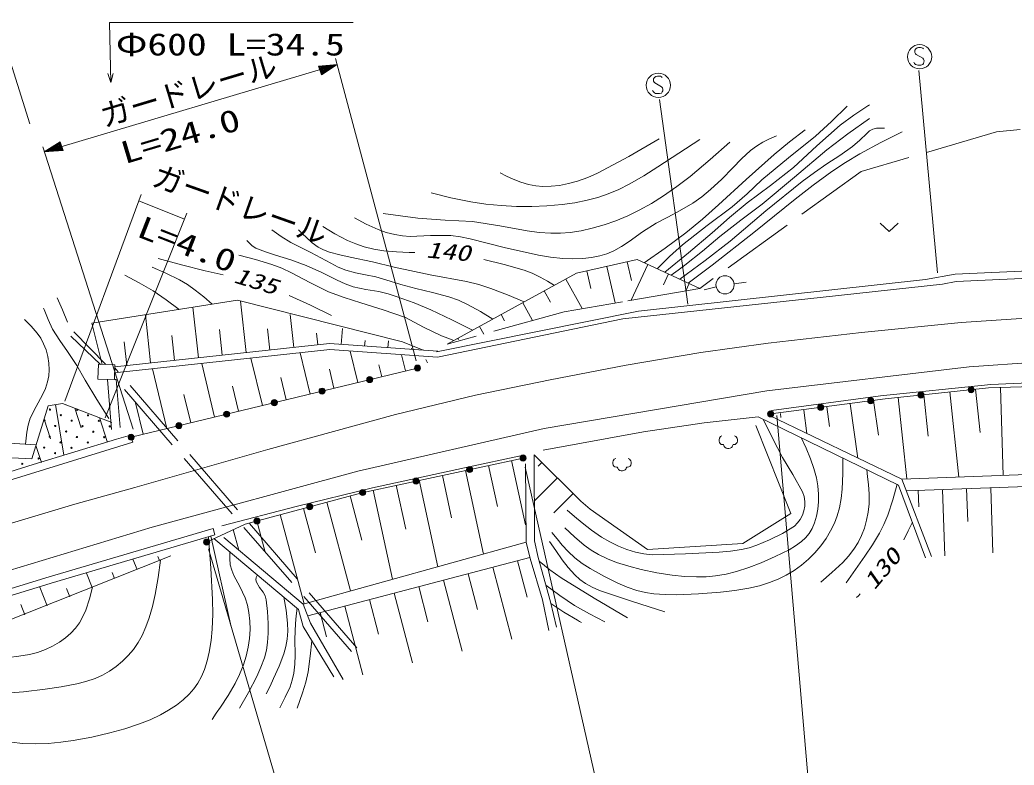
# Model space of a CAD drawing. Units: millimetres, scale not verified. Extents: x -625 to 645140, y -85230 to 274770.
# Drawn here: x 152264 to 233939, y 175133 to 236365 of the extents above; entities that cross this region are included whole.
import ezdxf
from ezdxf.enums import TextEntityAlignment as Align

# ---------------------------------------------------------------- set-up
doc = ezdxf.new("R2010")
doc.units = ezdxf.units.MM
doc.header["$LTSCALE"] = 1000
doc.linetypes.add('DASHED', pattern=[7.5, 6, -1.5])
doc.linetypes.add('LONG_DASHED_DOTTED', pattern=[15.25, 12, -1.5, 0.25, -1.5])
for name, color, linetype, lineweight in [('S-BGD', 7, 'Continuous', 13), ('S-BGD-HTXT', 6, 'Continuous', 13), ('S-BMK', 2, 'LONG_DASHED_DOTTED', 13)]:
    doc.layers.add(name, color=color, linetype=linetype, lineweight=lineweight)
doc.styles.add('ＭＳ ゴシック', font='')
doc.styles.add('ＭＳ 明朝', font='')
doc.styles.get('ＭＳ ゴシック').set_extended_font_data('MS Gothic')
doc.styles.get('ＭＳ 明朝').set_extended_font_data('MS Mincho')

# ---------------------------------------------------------------- blocks, each defined once
blk = doc.blocks.new('BUHIN3')
at = {"color": 7, "linetype": 'Continuous', "lineweight": 13}
blk.add_lwpolyline([(310, 645), (255, 705), (180, 740), (75, 760), (-80, 760), (-210, 725), (-320, 650), (-385, 540), (-390, 425), (-385, 350), (-345, 250), (-275, 195), (270, -120), (330, -210), (370, -335), (360, -455), (325, -550), (255, -640), (100, -685), (-130, -685), (-230, -670), (-325, -625), (-405, -550), (-475, -435)], dxfattribs=at)
blk.add_circle((0, 0), 995, dxfattribs=at)
blk = doc.blocks.new('BUHIN80')
at = {"color": 7, "linetype": 'Continuous', "lineweight": 13}
for radius in [249, 220, 191, 161, 132, 97.5, 67.5, 38.8, 7.5]:
    blk.add_circle((0, 0), radius, dxfattribs=at)
blk = doc.blocks.new('BUHIN84')
at = {"color": 7, "linetype": 'Continuous', "lineweight": 13}
for radius in [249, 220, 191, 161, 132, 97.5, 67.5, 38.8, 7.5]:
    blk.add_circle((0, 0), radius, dxfattribs=at)
blk = doc.blocks.new('BUHIN85')
at = {"color": 7, "linetype": 'Continuous', "lineweight": 13}
for radius in [249, 220, 191, 161, 132, 97.5, 67.5, 38.8, 7.5]:
    blk.add_circle((0, 0), radius, dxfattribs=at)
blk = doc.blocks.new('BUHIN86')
at = {"color": 7, "linetype": 'Continuous', "lineweight": 13}
for radius in [249, 220, 191, 161, 132, 97.5, 67.5, 38.8, 7.5]:
    blk.add_circle((0, 0), radius, dxfattribs=at)
blk = doc.blocks.new('BUHIN87')
at = {"color": 7, "linetype": 'Continuous', "lineweight": 13}
for radius in [249, 220, 191, 161, 132, 97.5, 67.5, 38.8, 7.5]:
    blk.add_circle((0, 0), radius, dxfattribs=at)
blk = doc.blocks.new('BUHIN65')
at = {"color": 7, "linetype": 'Continuous', "lineweight": 13}
blk.add_lwpolyline([(-518, 458), (-634, 398), (-724, 262), (-750, 146), (-750, 30), (-724, -90), (-664, -176), (-578, -236), (-458, -262), (-401, -262), (-352, -352), (-292, -458), (-176, -548), (-60, -574), (52, -574), (146, -548), (262, -488), (319, -428), (349, -352), (398, -262), (458, -262), (574, -236), (660, -176), (720, -90), (750, 30), (750, 146), (720, 262), (630, 398), (514, 458)], dxfattribs=at)
blk = doc.blocks.new('BUHIN66')
at = {"color": 7, "linetype": 'Continuous', "lineweight": 13}
blk.add_circle((0, 0), 746, dxfattribs=at)

msp = doc.modelspace()

# ---------------------------------------------------------------- linework, layer by layer
at = {"layer": 'S-BGD'}
for p, q in [((227639, 215571), (226118, 232213)), ((204817, 229835), (207146, 213004)), ((155949, 205029), (162239, 222014)), ((162049, 221500), (165774, 219998)), ((165969, 220486), (159274, 203681)), ((198002, 215557), (202981, 216673)), ((202151, 216487), (202498, 214942)), ((202981, 216673), (208109, 214300)), ((229088, 215473), (256752, 216713)), ((198832, 215743), (199160, 214281)), ((200492, 216115), (201166, 213108)), ((203836, 216278), (202472, 213332)), ((256762, 216113), (229182, 214876)), ((187366, 209710), (198002, 215557)), ((197116, 215069), (198450, 212642)), ((203091, 212434), (226654, 215033)), ((205545, 215487), (205136, 214603)), ((226654, 215033), (229088, 215473)), ((229182, 214876), (228047, 214640)), ((195343, 214095), (195858, 213158)), ((207254, 214695), (206981, 214106)), ((209462, 214425), (208489, 214196)), ((210937, 214686), (211930, 214805)), ((228047, 214640), (218262, 213585)), ((158174, 211454), (170128, 213328)), ((170128, 213328), (183692, 209918)), ((170847, 209027), (170388, 213258)), ((218262, 213585), (201798, 211791)), ((166926, 208602), (166476, 212756)), ((186480, 209082), (203091, 212434)), ((193570, 213121), (194371, 211664)), ((163005, 208178), (162575, 212144)), ((174768, 209452), (174475, 212159)), ((201798, 211791), (186569, 208641)), ((191798, 212146), (192084, 211626)), ((159325, 208048), (156692, 210743)), ((159036, 208056), (158174, 211454)), ((168886, 208815), (168656, 210938)), ((172807, 209240), (172619, 210974)), ((178668, 209703), (178760, 211007)), ((190025, 211172), (190368, 210547)), ((158894, 208059), (156443, 210380)), ((164965, 208390), (164745, 210420)), ((176728, 209665), (176623, 210637)), ((180585, 209567), (180618, 210033)), ((182503, 209431), (182543, 209990)), ((183692, 209918), (185380, 209227)), ((188252, 210197), (188309, 210093)), ((177718, 209269), (160050, 207355)), ((160064, 207859), (177709, 209771)), ((161044, 207965), (160834, 209902)), ((177709, 209771), (186604, 209140)), ((186569, 208641), (177718, 209269)), ((180027, 206572), (179405, 209149)), ((184421, 209295), (184428, 209388)), ((172185, 204679), (171247, 208568)), ((176106, 205625), (175290, 209006)), ((183948, 207518), (183626, 208850)), ((185748, 208198), (185608, 208459)), ((230243, 207869), (238885, 208441)), ((158680, 206840), (158713, 208064)), ((158713, 208064), (160068, 208028)), ((160068, 208028), (160036, 206819)), ((161403, 202076), (184928, 207755)), ((164344, 202786), (163160, 207691)), ((168265, 203732), (167203, 208130)), ((178067, 206098), (177689, 207662)), ((181987, 207045), (181751, 208022)), ((213638, 205875), (230243, 207869)), ((160036, 206818), (158680, 206854)), ((159473, 206819), (159797, 202706)), ((160036, 206818), (160186, 206815)), ((160497, 202869), (160186, 206815)), ((174146, 205152), (173707, 206969)), ((232030, 206399), (241867, 206873)), ((170225, 204205), (169725, 206277)), ((195324, 202785), (213638, 205875)), ((222957, 205485), (232030, 206399)), ((230775, 206022), (231153, 202454)), ((232825, 206164), (233042, 198942)), ((166304, 203259), (165743, 205585)), ((213998, 204265), (222957, 205485)), ((222385, 205098), (222788, 202230)), ((224402, 205345), (225114, 198646)), ((226526, 205571), (226890, 202148)), ((228650, 205796), (229393, 198806)), ((153237, 200301), (154598, 204657)), ((154598, 204657), (155769, 204848)), ((155184, 204752), (155861, 200594)), ((155769, 204848), (159817, 203296)), ((156781, 204460), (157302, 202852)), ((162384, 202312), (161761, 204892)), ((216651, 204292), (216920, 202380)), ((218562, 204561), (218786, 202967)), ((220474, 204829), (221100, 200367)), ((154258, 203568), (154783, 201948)), ((158805, 203684), (159444, 201713)), ((212911, 203763), (208483, 203265)), ((224454, 198148), (212911, 203763)), ((213784, 203889), (224708, 198631)), ((214740, 204024), (214785, 203705)), ((180023, 199294), (195324, 202785)), ((208483, 203265), (203506, 202505)), ((215609, 195817), (212727, 203029)), ((138926, 202326), (153594, 201445)), ((160198, 201907), (153365, 199838)), ((161342, 202254), (160198, 201907)), ((161542, 201677), (161342, 202254)), ((203506, 202505), (195252, 201012)), ((133315, 192934), (161542, 201677)), ((138326, 201036), (153237, 200301)), ((153577, 201390), (154029, 199997)), ((188779, 199564), (193640, 200608)), ((192653, 200163), (193793, 194865)), ((194534, 193563), (194513, 200640)), ((194513, 200640), (198349, 196826)), ((153365, 199838), (132882, 193387)), ((163126, 194677), (180023, 199294)), ((181230, 197923), (188779, 199564)), ((188865, 199348), (190344, 192472)), ((190759, 199756), (191487, 196373)), ((193801, 199896), (193843, 193441)), ((195153, 200005), (194835, 199685)), ((224708, 198631), (244164, 199358)), ((185077, 198533), (186604, 191436)), ((186971, 198941), (187723, 195447)), ((196431, 198733), (194525, 196817)), ((224708, 198631), (227147, 192279)), ((174963, 196396), (181230, 197923)), ((181289, 197718), (182864, 190400)), ((183183, 198126), (183959, 194522)), ((226664, 192178), (224454, 198148)), ((244908, 198378), (225072, 197682)), ((226064, 197717), (226112, 196342)), ((228048, 197787), (228239, 192323)), ((230031, 197856), (230126, 195152)), ((232015, 197926), (232203, 192573)), ((179386, 197258), (180365, 193618)), ((197709, 197462), (196121, 195865)), ((168856, 194789), (174963, 196396)), ((175561, 196229), (176544, 192575)), ((177474, 196743), (179435, 189450)), ((198349, 196826), (199124, 196156)), ((199124, 196156), (203814, 192857)), ((173649, 195715), (175618, 188393)), ((211653, 193355), (215609, 195817)), ((143209, 188667), (163126, 194677)), ((154676, 190615), (168135, 194568)), ((168135, 194568), (168290, 194041)), ((169790, 194479), (170242, 192798)), ((171737, 195201), (172426, 192639)), ((168290, 194041), (154834, 190088)), ((167945, 193939), (169631, 186492)), ((168208, 193754), (175152, 187929)), ((175524, 188367), (169014, 193828)), ((175524, 188367), (193843, 193441)), ((193843, 193441), (194178, 192099)), ((194849, 192179), (194534, 193563)), ((203814, 192857), (211653, 193355)), ((149967, 186475), (164660, 192316)), ((161892, 191201), (161553, 192044)), ((163737, 191944), (163601, 192282)), ((175906, 187402), (194155, 192191)), ((194178, 192099), (195184, 188700)), ((195855, 188554), (194849, 192179)), ((191114, 191393), (192667, 185475)), ((193141, 191925), (193924, 188944)), ((143134, 187083), (154676, 190615)), ((158202, 189716), (157728, 190892)), ((160047, 190458), (159844, 190963)), ((187058, 190329), (188588, 184500)), ((189086, 190861), (189857, 187924)), ((154834, 190088), (143297, 186558)), ((154512, 188230), (153904, 189741)), ((156357, 188973), (156087, 189645)), ((185031, 189796), (185790, 186904)), ((180975, 188732), (181723, 185884)), ((183003, 189264), (184509, 183524)), ((195184, 188700), (195729, 186206)), ((152667, 187487), (152329, 188326)), ((175152, 187929), (175530, 186514)), ((176149, 186787), (175524, 188367)), ((178948, 188200), (180431, 182549)), ((196337, 186479), (195855, 188554)), ((176920, 187668), (177440, 185684)), ((175530, 186514), (178042, 182377)), ((178815, 182163), (176149, 186787))]:
    msp.add_line(p, q, dxfattribs=at)
at = {"layer": 'S-BGD', "linetype": 'DASHED'}
for p, q in [((232491, 227163), (221371, 223912)), ((234448, 227347), (232491, 227163)), ((221371, 223912), (208109, 214300)), ((208109, 214300), (201759, 213191)), ((201759, 213191), (196966, 212387)), ((196966, 212387), (187366, 209710)), ((179950, 184760), (160062, 207774)), ((179518, 184461), (160039, 206923))]:
    msp.add_line(p, q, dxfattribs=at)
at = {"layer": 'S-BGD'}
for points in [[(220230, 229289), (218947, 228028), (217623, 226813), (215397, 225036), (213209, 223213), (212007, 222083), (210767, 220999), (208711, 219461), (206694, 217877), (205641, 216913), (204614, 215918)], [(205243, 215626), (207201, 217223), (209128, 218872), (210551, 220128), (212013, 221337), (213937, 222768), (215823, 224244), (217723, 226008), (219659, 227723), (220763, 228527), (221913, 229290), (221981, 229334), (222048, 229378)], [(222048, 228269), (220282, 226997), (218553, 225678), (215910, 223432), (213231, 221235), (211483, 219922), (209763, 218554), (208346, 217365), (206894, 216225), (206335, 215806), (205766, 215384)], [(203557, 216407), (205274, 217617), (206962, 218881), (208328, 220000), (209656, 221166), (211915, 223258), (214220, 225311), (215487, 226336), (216773, 227339)], [(206468, 215059), (208556, 216603), (210606, 218194), (213551, 220664), (216538, 223090), (217529, 223835), (218550, 224528), (219617, 225220), (220663, 225971), (221265, 226479), (221835, 227041), (222061, 227237), (222321, 227381), (222640, 227457), (222985, 227477), (223131, 227476), (223289, 227472)], [(224752, 227161), (222990, 226282), (221260, 225351), (220098, 224651), (218960, 223894), (217439, 222790), (215952, 221636), (212561, 218904), (209132, 216219), (208152, 215475), (207171, 214734)], [(179755, 220092), (180713, 219591), (181696, 219145), (182367, 218907), (183057, 218728), (183690, 218622), (184338, 218575), (186007, 218645), (187667, 218654), (188457, 218543), (189251, 218369), (192048, 217669), (194862, 217027), (195849, 216865), (196855, 216761), (197682, 216730), (198507, 216759), (199211, 216840), (199899, 216980), (200479, 217153), (201044, 217386), (201695, 217742), (202328, 218159), (203408, 218937), (204529, 219670), (206058, 220461), (207545, 221297), (208286, 221833), (208994, 222418), (209927, 223291), (210831, 224219), (211533, 224944), (212277, 225625), (212766, 225995), (213297, 226321), (213841, 226595), (214408, 226851)], [(210596, 226319), (208981, 224891), (207326, 223508), (206245, 222680), (205128, 221900), (204154, 221289), (203149, 220729), (202195, 220266), (201216, 219857), (200261, 219522), (199287, 219244), (198385, 219045), (197476, 218904), (196681, 218839), (195875, 218833), (194910, 218899), (193938, 219027), (191688, 219445), (189445, 219800), (187210, 219907), (184968, 220074), (183541, 220256), (182106, 220468)], [(186051, 222152), (187673, 221756), (189316, 221417), (190551, 221230), (191806, 221101), (193056, 221033), (194321, 221024), (195558, 221075), (196803, 221187), (197840, 221335), (198863, 221542), (199731, 221776), (200587, 222068), (201465, 222440), (202329, 222872), (203509, 223550), (204663, 224284), (206390, 225426), (208112, 226541)], [(204787, 226585), (202275, 225149), (199721, 223759), (198915, 223409), (198076, 223110), (197342, 222910), (196591, 222767), (195920, 222696), (195236, 222685), (194638, 222733), (194052, 222840), (193406, 223033), (192776, 223285), (192246, 223530), (191711, 223792)], [(172957, 219118), (173718, 218571), (174518, 218071), (176160, 217254), (177796, 216373), (178397, 216055), (179027, 215791), (179821, 215573), (180647, 215410), (181494, 215242), (182322, 215016), (183548, 214623), (184799, 214285), (186162, 213976), (187510, 213609), (188289, 213327), (189044, 212988), (190096, 212413), (191129, 211779)], [(193692, 213188), (192332, 213776), (190955, 214307), (189966, 214615), (188949, 214869), (185965, 215427), (183009, 216043), (181221, 216488), (179395, 216880), (178535, 217049), (177693, 217275), (177217, 217462), (176770, 217702), (176274, 218057), (175798, 218472), (175469, 218790), (175145, 219117)], [(177140, 219383), (178143, 218790), (179177, 218248), (179853, 217961), (180552, 217730), (181349, 217537), (182171, 217400), (183213, 217300), (184251, 217260), (184470, 217256), (184699, 217254)], [(222922, 219673), (223672, 218965), (224422, 219673)], [(189455, 210858), (187745, 211727), (186011, 212541), (184647, 213106), (183251, 213619), (182509, 213856), (181751, 214035), (180694, 214204), (179648, 214433), (178979, 214681), (178319, 214992), (177070, 215614), (175791, 216184), (174534, 216642), (173261, 217042), (172446, 217294), (171654, 217603), (171345, 217811), (171070, 218070), (170994, 218150), (170918, 218231)], [(163624, 216768), (165548, 216228), (167488, 215746), (168221, 215585), (168955, 215426)], [(170237, 217034), (171609, 216679), (172957, 216267), (173776, 215956), (174572, 215589), (176071, 214787), (177604, 214034), (178916, 213553), (180260, 213125), (182110, 212543), (183949, 211901), (185410, 211128), (186907, 210405), (187406, 210203), (187908, 210008)], [(190369, 216666), (192038, 216264), (193683, 215805), (194358, 215543), (195018, 215222), (195602, 214896), (196179, 214554)], [(163136, 216059), (164267, 215563), (165364, 215015), (166028, 214618), (166668, 214165), (167367, 213600), (168056, 213003)], [(165349, 212579), (164293, 213368), (163205, 214105), (162059, 214770), (160875, 215394)], [(155335, 213533), (155766, 212540), (156177, 211538)], [(174396, 213730), (176135, 212926), (177862, 212070)], [(159567, 203621), (158575, 205174), (157628, 206770), (156932, 207960), (156183, 209120), (155543, 210018), (154951, 210953), (154575, 211742), (154252, 212561), (154231, 212617), (154206, 212683)], [(152640, 211734), (153190, 211203), (153692, 210637), (153977, 210219), (154217, 209759), (154415, 209242), (154557, 208704), (154642, 208153), (154668, 207598), (154635, 207108), (154541, 206619), (154362, 206079), (154127, 205560), (153594, 204607), (153117, 203628), (152943, 203076), (152826, 202500), (152768, 202004), (152730, 201497)], [(213942, 203992), (223340, 205232), (231837, 206134), (244488, 206510), (260098, 207037), (270849, 206999), (292579, 206172)], [(213318, 203565), (214082, 201989), (214917, 200409), (215761, 199019), (216555, 197593), (216680, 197199), (216745, 196794), (216741, 196416), (216677, 196035), (216554, 195666), (216376, 195324), (216153, 195031), (215887, 194780), (215416, 194455), (214904, 194176), (213846, 193652), (212797, 193199), (212187, 192989), (211555, 192836), (210641, 192705), (209708, 192633), (206944, 192493), (204199, 192414), (203516, 192497), (202831, 192641), (202120, 192853), (201428, 193122), (200719, 193469), (200039, 193868), (199224, 194428), (198444, 195037), (197832, 195552), (197229, 196077)], [(197042, 194632), (197818, 193888), (198627, 193196), (199199, 192789), (199805, 192433), (200531, 192083), (201288, 191785), (202282, 191471), (203308, 191210), (204581, 190944), (205854, 190739), (206849, 190635), (207855, 190590), (208631, 190604), (209401, 190679), (210273, 190835), (211145, 191053), (212150, 191373), (213158, 191758), (214315, 192262), (215454, 192826), (215978, 193138), (216467, 193499), (216797, 193810), (217089, 194170), (217338, 194588), (217538, 195040), (217707, 195583), (217820, 196150), (217881, 196771), (217882, 197394), (217820, 198071), (217697, 198739), (217485, 199517), (217211, 200289), (216844, 201169), (216449, 202042)], [(167607, 193457), (170781, 194944), (180342, 197515), (193600, 200367)], [(219858, 200383), (219871, 199092), (219823, 197805), (219739, 197033), (219594, 196265), (219413, 195627), (219173, 195004), (218864, 194372), (218495, 193756), (218063, 193154), (217576, 192581), (217041, 192044), (216469, 191555), (215862, 191116), (215224, 190729), (214552, 190403), (213850, 190130), (213014, 189876), (212148, 189676), (210995, 189486), (209813, 189352), (208014, 189212), (206216, 189131), (205275, 189141), (204347, 189210), (203645, 189316), (202954, 189481), (202157, 189755), (201376, 190087), (200233, 190657), (199107, 191286), (198461, 191704), (197845, 192173), (197307, 192672), (196809, 193217), (196388, 193729), (195971, 194259)], [(218055, 190159), (218976, 190946), (219856, 191776), (220344, 192315), (220785, 192889), (221116, 193419), (221402, 193991), (221642, 194610), (221826, 195251), (221953, 195916), (222022, 196596), (222028, 197395), (221974, 198193), (221906, 198810), (221827, 199426)], [(224336, 198206), (223976, 196929), (223561, 195678), (223247, 194916), (222878, 194179), (222310, 193229), (221684, 192298), (220917, 191208), (220152, 190113)], [(225584, 195096), (225233, 194371), (224866, 193645)], [(167748, 193881), (167947, 191311), (168087, 188732), (168103, 187526), (168058, 186309), (167969, 185368), (167817, 184415), (167647, 183692), (167417, 182981), (167173, 182410), (166876, 181869), (166545, 181398), (166159, 180954), (165669, 180491), (165136, 180070), (164485, 179636), (163806, 179254), (162961, 178856), (162097, 178515), (160891, 178122), (159666, 177785), (158162, 177436), (156646, 177147), (155630, 177006), (154590, 176923), (153547, 176893), (152497, 176923), (151542, 177010)], [(205243, 187737), (202582, 188565), (199890, 189468), (199290, 189742), (198724, 190066), (198269, 190398), (197849, 190779), (197317, 191368), (196823, 192005), (196294, 192755), (195784, 193514)], [(150779, 181005), (152555, 181154), (154349, 181365), (155650, 181554), (156931, 181800), (157695, 182000), (158440, 182257), (159044, 182528), (159623, 182855), (160182, 183239), (160704, 183672), (161171, 184134), (161597, 184643), (161976, 185195), (162303, 185779), (162623, 186482), (162892, 187221), (163164, 188174), (163379, 189149), (163616, 190558), (163808, 191977)], [(169523, 192651), (169505, 192106), (169548, 191576), (169665, 191143), (169841, 190724), (170333, 189814), (170775, 188867), (170958, 188272), (171083, 187663), (171157, 186974), (171172, 186281), (171126, 185549), (171019, 184815), (170851, 184083), (170623, 183361), (170308, 182588), (169937, 181839), (169365, 180852), (168733, 179882), (168395, 179389), (168048, 178890)], [(202167, 187224), (199429, 188841), (196719, 190511), (195812, 191181), (194927, 191899)], [(170299, 179815), (171035, 181094), (171728, 182420), (172066, 183176), (172351, 183961), (172515, 184577), (172619, 185200), (172665, 185970), (172653, 186763), (172611, 187748), (172509, 188722), (172404, 189050), (172243, 189353), (171950, 189728), (171697, 190152), (171654, 190351), (171674, 190546), (171717, 190656), (171772, 190764)], [(158220, 189756), (157973, 188798), (157671, 187870), (157438, 187334), (157152, 186828), (156830, 186388), (156457, 185982), (156009, 185587), (155512, 185229), (154955, 184904), (154365, 184630), (153712, 184398), (153045, 184226), (152189, 184077), (151320, 183988), (146753, 183822), (142235, 183652)], [(195479, 189906), (196633, 189057), (197817, 188260), (199045, 187553), (200304, 186898)], [(173955, 188933), (174137, 187855), (174258, 186784), (174274, 186139), (174230, 185490), (174121, 184888), (173950, 184284), (173559, 183261), (173110, 182253), (172812, 181622), (172509, 180994)], [(221303, 189194), (221151, 189051), (220990, 188901)], [(173614, 179852), (174065, 180705), (174455, 181571), (174640, 182122), (174766, 182687), (174848, 183423), (174870, 184172), (174858, 185476), (174905, 186773), (174966, 187399), (175039, 188023)], [(195887, 188416), (196955, 187705), (198065, 187039), (198229, 186945), (198393, 186851)], [(176235, 185352), (176114, 184075), (175933, 182810), (175742, 181945), (175488, 181084), (175275, 180449), (175051, 179815)]]:
    msp.add_lwpolyline(points, dxfattribs=at)
for centre, radius in [((154734, 204344), 49.8), ((156969, 204325), 49.8), ((154279, 203453), 49.8), ((155624, 203889), 49.8), ((156515, 203435), 49.8), ((157860, 203871), 49.8), ((158751, 203416), 49.8), ((155170, 202998), 49.8), ((156060, 202544), 49.8), ((157406, 202980), 49.8), ((158296, 202525), 49.8), ((159642, 202962), 49.8), ((154715, 202108), 49.8), ((156951, 202089), 49.8), ((159187, 202071), 49.8), ((154261, 201217), 49.8), ((155606, 201653), 49.8), ((156497, 201199), 49.8), ((157842, 201635), 49.8), ((153806, 200326), 49.8), ((155151, 200762), 49.8), ((152461, 199890), 49.8), ((167607, 193457), 249), ((167607, 193457), 220), ((167607, 193457), 191), ((167607, 193457), 161), ((167607, 193457), 132), ((167607, 193457), 97.5), ((167607, 193457), 67.5), ((167607, 193457), 38.8), ((167607, 193457), 7.5)]:
    msp.add_circle(centre, radius, dxfattribs=at)
msp.add_arc((156079, 204780), 49.8, 232.18147, 265.87281, dxfattribs=at)
at = {"layer": 'S-BGD-HTXT'}
for p, q in [((149595, 238867), (153087, 227818)), ((159722, 231210), (159618, 236139)), ((159618, 236139), (179638, 236139)), ((184829, 208364), (178204, 233179)), ((154265, 225533), (178332, 232696)), ((161577, 202738), (154138, 225928)), ((214458, 203857), (218145, 160742)), ((203043, 158721), (193766, 199602)), ((167759, 192904), (179549, 152531))]:
    msp.add_line(p, q, dxfattribs=at)
for points in [[(159922, 231964), (159722, 231210), (159493, 231955)], [(178187, 232647), (177049, 231926), (176845, 232530), (178183, 232646)], [(177213, 232318), (177466, 232403), (177225, 232282), (177201, 232353), (177466, 232403)], [(154411, 225580), (155560, 226284), (155755, 225677), (154415, 225581)], [(155390, 225894), (155136, 225813), (155378, 225930), (155401, 225859), (155136, 225813)]]:
    msp.add_lwpolyline(points, dxfattribs=at)
for points in [[(178332, 232696), (176791, 232571), (177032, 231860)], [(178041, 232598), (177084, 231997), (176916, 232494)], [(177899, 232550), (177120, 232068), (176987, 232459)], [(177753, 232500), (177155, 232140), (177059, 232424)], [(177611, 232452), (177190, 232211), (177130, 232389)], [(154265, 225533), (155808, 225635), (155579, 226349)], [(154558, 225627), (155524, 226213), (155684, 225713)], [(154701, 225673), (155487, 226142), (155613, 225750)], [(154847, 225720), (155451, 226072), (155543, 225786)], [(154990, 225766), (155415, 226001), (155472, 225822)]]:
    msp.add_lwpolyline(points, close=True, dxfattribs=at)
at = {"layer": 'S-BMK'}
for p, q in [((229576, 211498), (237596, 212039)), ((221402, 210676), (229576, 211498)), ((213745, 209798), (221402, 210676)), ((208204, 209030), (213745, 209798)), ((202061, 207988), (208204, 209030)), ((195825, 206781), (202061, 207988)), ((189681, 205519), (195825, 206781)), ((183116, 203929), (189681, 205519)), ((178015, 202557), (183116, 203929)), ((172639, 201076), (178015, 202557)), ((166487, 199321), (172639, 201076)), ((161715, 197949), (166487, 199321)), ((156778, 196578), (161715, 197949)), ((148495, 194110), (156778, 196578))]:
    msp.add_line(p, q, dxfattribs=at)

# ---------------------------------------------------------------- block references
at = {"layer": 'S-BGD'}
for name, p in [('BUHIN3', (226172, 233334)), ('BUHIN3', (204712, 230990)), ('BUHIN66', (210192, 214597)), ('BUHIN80', (184928, 207755)), ('BUHIN80', (181007, 206808)), ('BUHIN80', (177086, 205862)), ('BUHIN87', (230409, 205983)), ('BUHIN80', (173166, 204915)), ('BUHIN86', (222165, 205077)), ('BUHIN87', (226285, 205545)), ('BUHIN80', (169245, 203969)), ('BUHIN86', (213942, 203992)), ('BUHIN86', (218054, 204534)), ('BUHIN80', (165324, 203022)), ('BUHIN80', (161403, 202076)), ('BUHIN65', (210455, 201726)), ('BUHIN85', (193600, 200367)), ('BUHIN65', (201726, 199875)), ('BUHIN85', (189206, 199422)), ('BUHIN85', (184812, 198476)), ('BUHIN85', (180418, 197531)), ('BUHIN84', (176077, 196368)), ('BUHIN84', (171737, 195201))]:
    msp.add_blockref(name, p, dxfattribs=at)

# ---------------------------------------------------------------- texts
at = {"layer": 'S-BGD', "style": 'ＭＳ ゴシック'}
msp.add_text('ガードレール', height=1833, rotation=340.5, dxfattribs=at).set_placement((162809, 222294), align=Align.BOTTOM_LEFT)
at = {"layer": 'S-BGD', "style": 'ＭＳ ゴシック', "width": 1.35}
msp.add_text('L=4.0', height=1833, rotation=338.6, dxfattribs=at).set_placement((161550, 218099), align=Align.BOTTOM_LEFT)
at = {"layer": 'S-BGD', "style": 'ＭＳ 明朝', "oblique": 15, "width": 1.35}
for s, rotation, p in [('140', 355, (185575, 216444)), ('135', 343, (169636, 214431)), ('130', 50.1, (222765, 189201))]:
    msp.add_text(s, height=1320, rotation=rotation, dxfattribs=at).set_placement(p, align=Align.BOTTOM_LEFT)
at = {"layer": 'S-BGD-HTXT', "style": 'ＭＳ ゴシック', "width": 1.3}
msp.add_text('Φ600 L=34.5', height=1833, dxfattribs=at).set_placement((160142, 232888), align=Align.BOTTOM_LEFT)
at = {"layer": 'S-BGD-HTXT', "style": 'ＭＳ ゴシック'}
msp.add_text('ガードレール', height=1833, rotation=16.7, dxfattribs=at).set_placement((159348, 227014), align=Align.BOTTOM_LEFT)
at = {"layer": 'S-BGD-HTXT', "style": 'ＭＳ ゴシック', "width": 1.35}
msp.add_text('L=24.0', height=1833, rotation=16.6, dxfattribs=at).set_placement((161026, 223973), align=Align.BOTTOM_LEFT)

doc.saveas('drawing.dxf')
